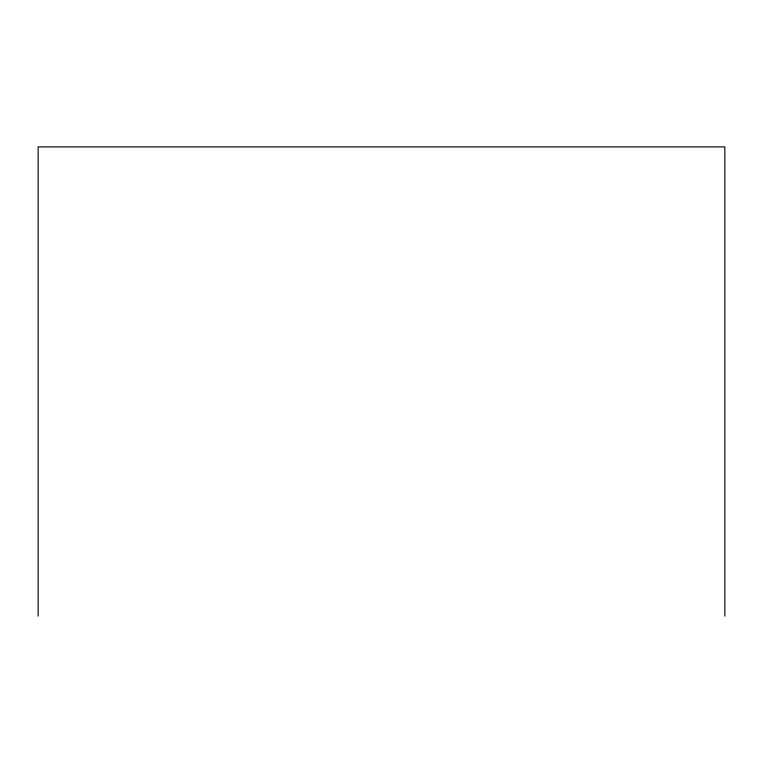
<?xml version="1.0" encoding="UTF-8"?>
<svg xmlns="http://www.w3.org/2000/svg" width="763" height="763" viewBox="0 0 763 763"><rect width="100%" height="100%" fill="white"/><g stroke="black" fill="none" stroke-linecap="round" stroke-linejoin="round"><path stroke-width="1.14" d="M724.85 616.113L724.85 146.887L38.15 146.887L38.15 616.113"/></g></svg>
